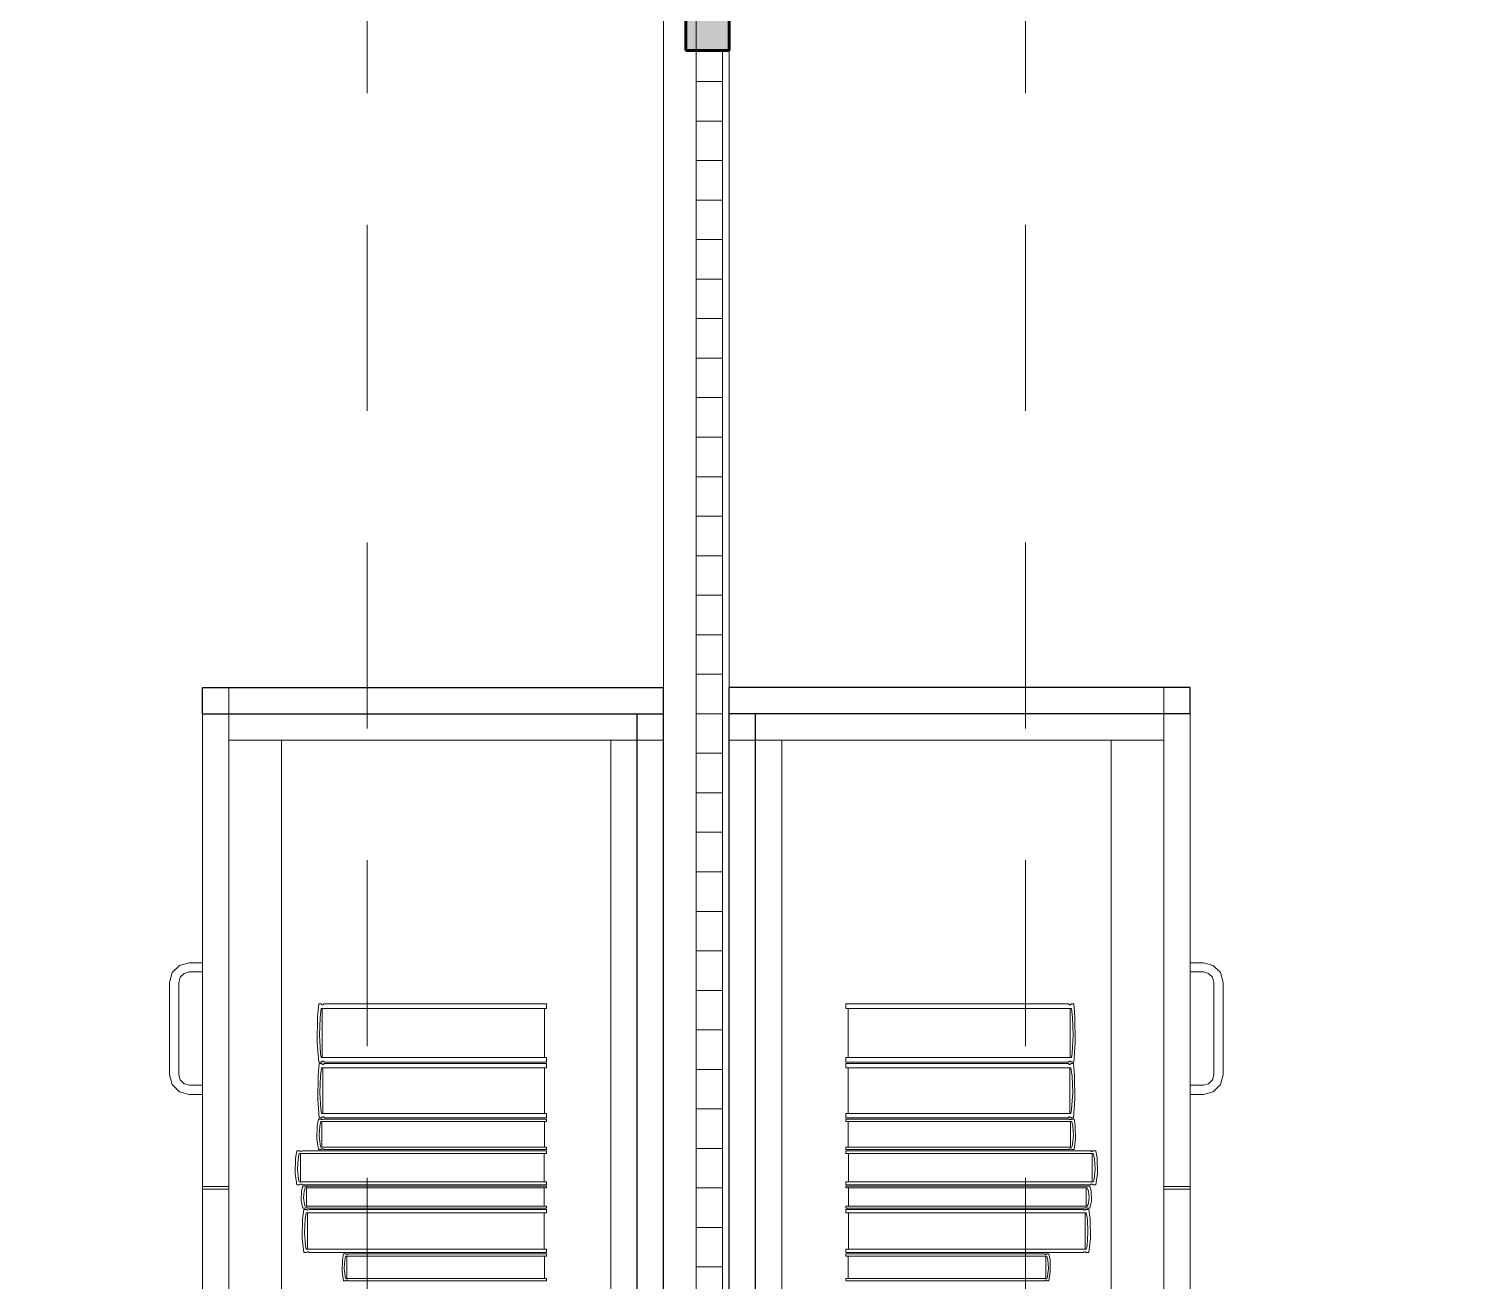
# Model space of a CAD drawing. Header units: inches. Extents: x -38 to 5698, y -33 to 92.
# Drawn here: x 122.313 to 123.408, y 36.049 to 37 of the extents above; entities that cross this region are included whole.
import ezdxf

# ---------------------------------------------------------------- set-up
doc = ezdxf.new("R2010")
doc.units = ezdxf.units.IN
doc.header["$MEASUREMENT"] = 0
doc.set_wipeout_variables(frame=1)
for name, pattern in [('Hidden Line', [0.195611, 0.141111, -0.0545]), ('Punto & Raya', [0.65, 0.5, -0.075, 0, -0.075]), ('Wipeout_Contour', [1, 0, -1])]:
    doc.linetypes.add(name, pattern=pattern)
for name, color, linetype in [('02 _ ARQ _ ALB _ Ejes Generales', 7, 'Continuous'), ('02 _ ARQ _ ZON _ Espacio.3D', 7, 'Continuous'), ('08 _ STR _ EXT _ 09 Vigas', 7, 'Continuous'), ('Acabado - Muros', 7, 'Continuous'), ('Interior - Mobiliario', 7, 'Continuous')]:
    doc.layers.add(name, color=color, linetype=linetype)

msp = doc.modelspace()

# ---------------------------------------------------------------- linework, layer by layer
at = {"layer": '02 _ ARQ _ ZON _ Espacio.3D', "color": 254, "linetype": 'Continuous', "lineweight": 0, "flags": 128}
for points in [[(115.57, 30.8002), (116.07, 30.8001), (116.07, 30.2), (116.67, 30.1999), (116.67, 29.7), (122.57, 29.7), (122.57, 30.2), (122.57, 30.6), (122.812, 30.6), (122.812, 39), (122.57, 39), (122.57, 39.75), (116.07, 39.75), (116.07, 39.65), (116.07, 39), (115.57, 39)], [(136.57, 39.4), (130.07, 39.4), (130.07, 39), (129.57, 39), (129.57, 39.4), (129.37, 39.4), (129.37, 39.65), (126.5479, 39.65), (126.5479, 39.4), (123.07, 39.4), (123.07, 39), (122.845, 39), (122.845, 30.6), (123.07, 30.6), (123.07, 30.1999), (123.07, 29.75), (129.57, 29.75), (129.57, 30.6), (130.07, 30.6), (130.07, 29.75), (135.97, 29.75)]]:
    msp.add_lwpolyline(points, dxfattribs=at)
at = {"layer": 'Interior - Mobiliario', "color": 175, "linetype": 'Continuous', "lineweight": 13}
for p, q in [((122.775, 36.48), (122.465, 36.48)), ((122.465, 36.48), (122.465, 35.02)), ((122.775, 35.02), (122.775, 36.48)), ((122.865, 36.48), (123.175, 36.48)), ((122.865, 35.02), (122.865, 36.48)), ((123.175, 36.48), (123.175, 35.02)), ((122.505, 36.46), (122.465, 36.46)), ((122.465, 36.46), (122.465, 35.04)), ((122.755, 36.46), (122.505, 36.46)), ((122.505, 35.04), (122.505, 36.46)), ((122.755, 36.46), (122.755, 35.04)), ((122.885, 36.46), (123.135, 36.46)), ((122.885, 36.46), (122.885, 35.04)), ((123.135, 36.46), (123.175, 36.46)), ((123.135, 35.04), (123.135, 36.46)), ((123.175, 36.46), (123.175, 35.04)), ((122.422, 36.2835), (122.4275, 36.289)), ((122.4275, 36.289), (122.435, 36.291)), ((122.435, 36.284), (122.431, 36.2829)), ((122.435, 36.291), (122.445, 36.291)), ((122.445, 36.284), (122.435, 36.284)), ((122.445, 36.291), (122.445, 36.284)), ((123.205, 36.291), (123.195, 36.291)), ((123.195, 36.291), (123.195, 36.284)), ((123.195, 36.284), (123.205, 36.284)), ((123.2125, 36.289), (123.205, 36.291)), ((123.205, 36.284), (123.209, 36.2829)), ((123.218, 36.2835), (123.2125, 36.289)), ((122.42, 36.276), (122.422, 36.2835)), ((122.42, 36.206), (122.42, 36.276)), ((122.428, 36.28), (122.427, 36.276)), ((122.427, 36.276), (122.427, 36.206)), ((122.431, 36.2829), (122.428, 36.28)), ((123.209, 36.2829), (123.2119, 36.28)), ((123.2119, 36.28), (123.213, 36.276)), ((123.213, 36.276), (123.213, 36.206)), ((123.22, 36.276), (123.218, 36.2835)), ((123.22, 36.206), (123.22, 36.276)), ((122.5334, 36.2597), (122.5324, 36.25)), ((122.5352, 36.2597), (122.5334, 36.2597)), ((122.5343, 36.2495), (122.5351, 36.2562)), ((122.5351, 36.2562), (122.7063, 36.2562)), ((122.5353, 36.2595), (122.5352, 36.2597)), ((122.5355, 36.2592), (122.5353, 36.2595)), ((122.5358, 36.2591), (122.5355, 36.2592)), ((122.536, 36.259), (122.5358, 36.2591)), ((122.5359, 36.2562), (122.5359, 36.219)), ((122.5363, 36.2589), (122.536, 36.259)), ((122.5365, 36.259), (122.5363, 36.2589)), ((122.5368, 36.2592), (122.5365, 36.259)), ((122.537, 36.2595), (122.5368, 36.2592)), ((122.5371, 36.2597), (122.537, 36.2595)), ((122.7063, 36.2597), (122.5371, 36.2597)), ((122.7046, 36.219), (122.7046, 36.2562)), ((122.7063, 36.2562), (122.7063, 36.2597)), ((122.9336, 36.2562), (122.9336, 36.2597)), ((122.9336, 36.2597), (123.1028, 36.2597)), ((123.1049, 36.2562), (122.9336, 36.2562)), ((122.9354, 36.219), (122.9354, 36.2562)), ((123.1028, 36.2597), (123.1029, 36.2595)), ((123.1029, 36.2595), (123.1032, 36.2592)), ((123.1032, 36.2592), (123.1034, 36.259)), ((123.1034, 36.259), (123.1037, 36.2589)), ((123.1037, 36.2589), (123.1039, 36.259)), ((123.1039, 36.259), (123.1042, 36.2591)), ((123.104, 36.2562), (123.104, 36.219)), ((123.1042, 36.2591), (123.1044, 36.2592)), ((123.1044, 36.2592), (123.1046, 36.2595)), ((123.1046, 36.2595), (123.1047, 36.2597)), ((123.1047, 36.2597), (123.1066, 36.2597)), ((123.1057, 36.2495), (123.1049, 36.2562)), ((123.1066, 36.2597), (123.1075, 36.25)), ((122.5324, 36.25), (122.5322, 36.2302)), ((122.5338, 36.2359), (122.5343, 36.2495)), ((123.1061, 36.2359), (123.1057, 36.2495)), ((123.1075, 36.25), (123.1078, 36.2302)), ((122.5322, 36.2302), (122.5334, 36.2155)), ((122.5346, 36.2224), (122.5338, 36.2359)), ((123.1054, 36.2224), (123.1061, 36.2359)), ((123.1078, 36.2302), (123.1066, 36.2155)), ((122.5351, 36.219), (122.5346, 36.2224)), ((122.7063, 36.219), (122.5351, 36.219)), ((122.7063, 36.2155), (122.7063, 36.219)), ((122.9336, 36.2155), (122.9336, 36.219)), ((122.9336, 36.219), (123.1049, 36.219)), ((123.1049, 36.219), (123.1054, 36.2224)), ((122.5337, 36.2145), (122.5328, 36.2055)), ((122.5334, 36.2155), (122.5352, 36.2155)), ((122.5356, 36.2145), (122.5337, 36.2145)), ((122.5346, 36.205), (122.5354, 36.2112)), ((122.5352, 36.2155), (122.5354, 36.2157)), ((122.5354, 36.2157), (122.5356, 36.216)), ((122.5354, 36.2112), (122.7063, 36.2112)), ((122.5356, 36.216), (122.5358, 36.2162)), ((122.5357, 36.2143), (122.5356, 36.2145)), ((122.5359, 36.2141), (122.5357, 36.2143)), ((122.5358, 36.2162), (122.5361, 36.2162)), ((122.5361, 36.2139), (122.5359, 36.2141)), ((122.5361, 36.2162), (122.5363, 36.2162)), ((122.5364, 36.2138), (122.5361, 36.2139)), ((122.5363, 36.2162), (122.5366, 36.2161)), ((122.5363, 36.2112), (122.5363, 36.1766)), ((122.5366, 36.2138), (122.5364, 36.2138)), ((122.5366, 36.2161), (122.5368, 36.2159)), ((122.5369, 36.2139), (122.5366, 36.2138)), ((122.5368, 36.2159), (122.5371, 36.2157)), ((122.5371, 36.214), (122.5369, 36.2139)), ((122.5371, 36.2157), (122.5371, 36.2155)), ((122.5371, 36.2155), (122.7063, 36.2155)), ((122.5373, 36.2143), (122.5371, 36.214)), ((122.5375, 36.2145), (122.5373, 36.2143)), ((122.7063, 36.2145), (122.5375, 36.2145)), ((122.7046, 36.1766), (122.7046, 36.2112)), ((122.7063, 36.2112), (122.7063, 36.2145)), ((123.1028, 36.2155), (122.9336, 36.2155)), ((122.9336, 36.2112), (122.9336, 36.2145)), ((122.9336, 36.2145), (123.1025, 36.2145)), ((123.1045, 36.2112), (122.9336, 36.2112)), ((122.9354, 36.1766), (122.9354, 36.2112)), ((123.1025, 36.2145), (123.1026, 36.2143)), ((123.1026, 36.2143), (123.1028, 36.214)), ((123.1029, 36.2157), (123.1028, 36.2155)), ((123.1028, 36.214), (123.1031, 36.2139)), ((123.1031, 36.2159), (123.1029, 36.2157)), ((123.1034, 36.2161), (123.1031, 36.2159)), ((123.1031, 36.2139), (123.1033, 36.2138)), ((123.1033, 36.2138), (123.1036, 36.2138)), ((123.1036, 36.2162), (123.1034, 36.2161)), ((123.1039, 36.2162), (123.1036, 36.2162)), ((123.1036, 36.2138), (123.1038, 36.2139)), ((123.1037, 36.2112), (123.1037, 36.1766)), ((123.1038, 36.2139), (123.1041, 36.2141)), ((123.1041, 36.2162), (123.1039, 36.2162)), ((123.1044, 36.216), (123.1041, 36.2162)), ((123.1041, 36.2141), (123.1043, 36.2143)), ((123.1043, 36.2143), (123.1044, 36.2145)), ((123.1046, 36.2157), (123.1044, 36.216)), ((123.1044, 36.2145), (123.1063, 36.2145)), ((123.1053, 36.205), (123.1045, 36.2112)), ((123.1047, 36.2155), (123.1046, 36.2157)), ((123.1066, 36.2155), (123.1047, 36.2155)), ((123.1063, 36.2145), (123.1072, 36.2055)), ((122.422, 36.1985), (122.42, 36.206)), ((122.4275, 36.193), (122.422, 36.1985)), ((122.427, 36.206), (122.428, 36.202)), ((122.428, 36.202), (122.431, 36.199)), ((122.431, 36.199), (122.435, 36.198)), ((122.435, 36.198), (122.445, 36.198)), ((122.445, 36.198), (122.445, 36.191)), ((122.5328, 36.2055), (122.5325, 36.1871)), ((122.5342, 36.1924), (122.5346, 36.205)), ((123.1058, 36.1924), (123.1053, 36.205)), ((123.1072, 36.2055), (123.1074, 36.1871)), ((123.205, 36.198), (123.195, 36.198)), ((123.195, 36.198), (123.195, 36.191)), ((123.209, 36.199), (123.205, 36.198)), ((123.2119, 36.202), (123.209, 36.199)), ((123.213, 36.206), (123.2119, 36.202)), ((123.2125, 36.193), (123.218, 36.1985)), ((123.218, 36.1985), (123.22, 36.206)), ((122.435, 36.191), (122.4275, 36.193)), ((122.445, 36.191), (122.435, 36.191)), ((122.5325, 36.1871), (122.5337, 36.1733)), ((122.5349, 36.1798), (122.5342, 36.1924)), ((123.105, 36.1798), (123.1058, 36.1924)), ((123.1074, 36.1871), (123.1063, 36.1733)), ((123.195, 36.191), (123.205, 36.191)), ((123.205, 36.191), (123.2125, 36.193)), ((122.5354, 36.1766), (122.5349, 36.1798)), ((122.7063, 36.1766), (122.5354, 36.1766)), ((122.7063, 36.1733), (122.7063, 36.1766)), ((122.9336, 36.1733), (122.9336, 36.1766)), ((122.9336, 36.1766), (123.1045, 36.1766)), ((123.1045, 36.1766), (123.105, 36.1798)), ((122.5322, 36.1673), (122.5319, 36.157)), ((122.5331, 36.1723), (122.5322, 36.1673)), ((122.535, 36.1723), (122.5331, 36.1723)), ((122.5336, 36.1599), (122.534, 36.167)), ((122.5337, 36.1733), (122.5356, 36.1733)), ((122.534, 36.167), (122.5348, 36.1705)), ((122.5348, 36.1705), (122.7063, 36.1705)), ((122.5351, 36.1723), (122.535, 36.1723)), ((122.5353, 36.1721), (122.5351, 36.1723)), ((122.5355, 36.172), (122.5353, 36.1721)), ((122.5358, 36.172), (122.5355, 36.172)), ((122.5356, 36.1733), (122.5357, 36.1736)), ((122.5357, 36.1736), (122.5359, 36.1738)), ((122.5357, 36.1705), (122.5357, 36.1511)), ((122.5361, 36.172), (122.5358, 36.172)), ((122.5359, 36.1738), (122.5362, 36.174)), ((122.5363, 36.172), (122.5361, 36.172)), ((122.5362, 36.174), (122.5364, 36.174)), ((122.5365, 36.1721), (122.5363, 36.172)), ((122.5364, 36.174), (122.5367, 36.174)), ((122.5368, 36.1722), (122.5365, 36.1721)), ((122.5367, 36.174), (122.5369, 36.1739)), ((122.5369, 36.1723), (122.5368, 36.1722)), ((122.5369, 36.1739), (122.5372, 36.1738)), ((122.7063, 36.1723), (122.5369, 36.1723)), ((122.5372, 36.1738), (122.5374, 36.1735)), ((122.5374, 36.1735), (122.5375, 36.1733)), ((122.5375, 36.1733), (122.7063, 36.1733)), ((122.7046, 36.1511), (122.7046, 36.1705)), ((122.7063, 36.1705), (122.7063, 36.1723)), ((123.1025, 36.1733), (122.9336, 36.1733)), ((122.9336, 36.1705), (122.9336, 36.1723)), ((122.9336, 36.1723), (123.103, 36.1723)), ((123.1051, 36.1705), (122.9336, 36.1705)), ((122.9354, 36.1511), (122.9354, 36.1705)), ((123.1026, 36.1735), (123.1025, 36.1733)), ((123.1028, 36.1738), (123.1026, 36.1735)), ((123.103, 36.1739), (123.1028, 36.1738)), ((123.1033, 36.174), (123.103, 36.1739)), ((123.103, 36.1723), (123.1032, 36.1722)), ((123.1032, 36.1722), (123.1034, 36.1721)), ((123.1035, 36.174), (123.1033, 36.174)), ((123.1034, 36.1721), (123.1036, 36.172)), ((123.1038, 36.174), (123.1035, 36.174)), ((123.1036, 36.172), (123.1039, 36.172)), ((123.104, 36.1738), (123.1038, 36.174)), ((123.1039, 36.172), (123.1042, 36.172)), ((123.1042, 36.1736), (123.104, 36.1738)), ((123.1044, 36.1733), (123.1042, 36.1736)), ((123.1042, 36.172), (123.1044, 36.172)), ((123.1042, 36.1705), (123.1042, 36.1511)), ((123.1063, 36.1733), (123.1044, 36.1733)), ((123.1044, 36.172), (123.1046, 36.1721)), ((123.1046, 36.1721), (123.1049, 36.1723)), ((123.1049, 36.1723), (123.105, 36.1723)), ((123.105, 36.1723), (123.1068, 36.1723)), ((123.1059, 36.167), (123.1051, 36.1705)), ((123.1063, 36.1599), (123.1059, 36.167)), ((123.1068, 36.1723), (123.1078, 36.1673)), ((123.1078, 36.1673), (123.108, 36.157)), ((122.5319, 36.157), (122.5331, 36.1493)), ((122.5343, 36.1529), (122.5336, 36.1599)), ((122.5348, 36.1511), (122.5343, 36.1529)), ((123.1051, 36.1511), (123.1056, 36.1529)), ((123.1056, 36.1529), (123.1063, 36.1599)), ((123.108, 36.157), (123.1068, 36.1493)), ((122.5156, 36.1426), (122.5153, 36.1311)), ((122.5166, 36.1483), (122.5156, 36.1426)), ((122.5187, 36.1483), (122.5166, 36.1483)), ((122.5172, 36.1344), (122.5176, 36.1423)), ((122.5176, 36.1423), (122.5185, 36.1462)), ((122.5185, 36.1462), (122.7063, 36.1462)), ((122.5188, 36.1482), (122.5187, 36.1483)), ((122.519, 36.148), (122.5188, 36.1482)), ((122.5193, 36.1479), (122.519, 36.148)), ((122.5196, 36.1478), (122.5193, 36.1479)), ((122.5195, 36.1462), (122.5195, 36.1246)), ((122.5198, 36.1478), (122.5196, 36.1478)), ((122.5201, 36.1479), (122.5198, 36.1478)), ((122.5204, 36.148), (122.5201, 36.1479)), ((122.5206, 36.1481), (122.5204, 36.148)), ((122.5208, 36.1483), (122.5206, 36.1481)), ((122.7063, 36.1483), (122.5208, 36.1483)), ((122.5331, 36.1493), (122.535, 36.1493)), ((122.7063, 36.1511), (122.5348, 36.1511)), ((122.535, 36.1493), (122.5351, 36.1494)), ((122.5351, 36.1494), (122.5354, 36.1495)), ((122.5354, 36.1495), (122.5356, 36.1496)), ((122.5356, 36.1496), (122.5359, 36.1496)), ((122.5359, 36.1496), (122.5361, 36.1496)), ((122.5361, 36.1496), (122.5364, 36.1496)), ((122.5364, 36.1496), (122.5366, 36.1495)), ((122.5366, 36.1495), (122.5368, 36.1493)), ((122.5368, 36.1493), (122.5369, 36.1493)), ((122.5369, 36.1493), (122.7063, 36.1493)), ((122.7044, 36.1246), (122.7044, 36.1462)), ((122.7063, 36.1493), (122.7063, 36.1511)), ((122.7063, 36.1462), (122.7063, 36.1483)), ((122.9336, 36.1493), (122.9336, 36.1511)), ((122.9336, 36.1511), (123.1051, 36.1511)), ((123.103, 36.1493), (122.9336, 36.1493)), ((122.9336, 36.1462), (122.9336, 36.1483)), ((122.9336, 36.1483), (123.1192, 36.1483)), ((123.1214, 36.1462), (122.9336, 36.1462)), ((122.9355, 36.1246), (122.9355, 36.1462)), ((123.1031, 36.1493), (123.103, 36.1493)), ((123.1034, 36.1495), (123.1031, 36.1493)), ((123.1036, 36.1496), (123.1034, 36.1495)), ((123.1038, 36.1496), (123.1036, 36.1496)), ((123.1041, 36.1496), (123.1038, 36.1496)), ((123.1043, 36.1496), (123.1041, 36.1496)), ((123.1046, 36.1495), (123.1043, 36.1496)), ((123.1048, 36.1494), (123.1046, 36.1495)), ((123.105, 36.1493), (123.1048, 36.1494)), ((123.1068, 36.1493), (123.105, 36.1493)), ((123.1192, 36.1483), (123.1193, 36.1481)), ((123.1193, 36.1481), (123.1196, 36.148)), ((123.1196, 36.148), (123.1198, 36.1479)), ((123.1198, 36.1479), (123.1201, 36.1478)), ((123.1201, 36.1478), (123.1204, 36.1478)), ((123.1204, 36.1478), (123.1207, 36.1479)), ((123.1205, 36.1462), (123.1205, 36.1246)), ((123.1207, 36.1479), (123.1209, 36.148)), ((123.1209, 36.148), (123.1212, 36.1482)), ((123.1212, 36.1482), (123.1213, 36.1483)), ((123.1213, 36.1483), (123.1233, 36.1483)), ((123.1223, 36.1423), (123.1214, 36.1462)), ((123.1228, 36.1344), (123.1223, 36.1423)), ((123.1233, 36.1483), (123.1244, 36.1426)), ((123.1244, 36.1426), (123.1246, 36.1311)), ((122.5153, 36.1311), (122.5166, 36.1225)), ((122.518, 36.1265), (122.5172, 36.1344)), ((123.122, 36.1265), (123.1228, 36.1344)), ((123.1246, 36.1311), (123.1233, 36.1225)), ((122.445, 36.121), (122.465, 36.121)), ((122.5166, 36.1225), (122.5187, 36.1225)), ((122.5185, 36.1246), (122.518, 36.1265)), ((122.7063, 36.1246), (122.5185, 36.1246)), ((122.5187, 36.1225), (122.5188, 36.1226)), ((122.5188, 36.1226), (122.5191, 36.1228)), ((122.5191, 36.1228), (122.5193, 36.1229)), ((122.5193, 36.1229), (122.5196, 36.1229)), ((122.5196, 36.1229), (122.5199, 36.1229)), ((122.5199, 36.1229), (122.5202, 36.1229)), ((122.5212, 36.1215), (122.5201, 36.1178)), ((122.5202, 36.1229), (122.5204, 36.1228)), ((122.5204, 36.1228), (122.5207, 36.1226)), ((122.5207, 36.1226), (122.5208, 36.1225)), ((122.5208, 36.1225), (122.7063, 36.1225)), ((122.5232, 36.1215), (122.5212, 36.1215)), ((122.5222, 36.1177), (122.523, 36.1202)), ((122.523, 36.1202), (122.7063, 36.1202)), ((122.5233, 36.1214), (122.5232, 36.1215)), ((122.5235, 36.1213), (122.5233, 36.1214)), ((122.5238, 36.1213), (122.5235, 36.1213)), ((122.524, 36.1212), (122.5238, 36.1213)), ((122.5239, 36.1202), (122.5239, 36.1061)), ((122.5243, 36.1212), (122.524, 36.1212)), ((122.5246, 36.1213), (122.5243, 36.1212)), ((122.5248, 36.1213), (122.5246, 36.1213)), ((122.5251, 36.1214), (122.5248, 36.1213)), ((122.5252, 36.1215), (122.5251, 36.1214)), ((122.7063, 36.1215), (122.5252, 36.1215)), ((122.7045, 36.1061), (122.7045, 36.1202)), ((122.7063, 36.1225), (122.7063, 36.1246)), ((122.7063, 36.1202), (122.7063, 36.1215)), ((122.9336, 36.1225), (122.9336, 36.1246)), ((122.9336, 36.1246), (123.1214, 36.1246)), ((123.1192, 36.1225), (122.9336, 36.1225)), ((122.9336, 36.1202), (122.9336, 36.1215)), ((122.9336, 36.1215), (123.1147, 36.1215)), ((123.1169, 36.1202), (122.9336, 36.1202)), ((122.9355, 36.1061), (122.9355, 36.1202)), ((123.1147, 36.1215), (123.1149, 36.1214)), ((123.1149, 36.1214), (123.1151, 36.1213)), ((123.1151, 36.1213), (123.1154, 36.1213)), ((123.1154, 36.1213), (123.1156, 36.1212)), ((123.1156, 36.1212), (123.1159, 36.1212)), ((123.1159, 36.1212), (123.1162, 36.1213)), ((123.116, 36.1202), (123.116, 36.1061)), ((123.1162, 36.1213), (123.1164, 36.1213)), ((123.1164, 36.1213), (123.1167, 36.1214)), ((123.1167, 36.1214), (123.1168, 36.1215)), ((123.1168, 36.1215), (123.1188, 36.1215)), ((123.1178, 36.1177), (123.1169, 36.1202)), ((123.1188, 36.1215), (123.1198, 36.1178)), ((123.1193, 36.1226), (123.1192, 36.1225)), ((123.1195, 36.1228), (123.1193, 36.1226)), ((123.1198, 36.1229), (123.1195, 36.1228)), ((123.12, 36.1229), (123.1198, 36.1229)), ((123.1203, 36.1229), (123.12, 36.1229)), ((123.1206, 36.1229), (123.1203, 36.1229)), ((123.1209, 36.1228), (123.1206, 36.1229)), ((123.1211, 36.1226), (123.1209, 36.1228)), ((123.1213, 36.1225), (123.1211, 36.1226)), ((123.1233, 36.1225), (123.1213, 36.1225)), ((123.1214, 36.1246), (123.122, 36.1265)), ((123.195, 36.121), (123.175, 36.121)), ((122.445, 35.76), (122.445, 36.119)), ((122.445, 36.119), (122.465, 36.119)), ((122.465, 35.76), (122.465, 36.119)), ((122.5201, 36.1178), (122.5199, 36.1103)), ((122.5199, 36.1103), (122.5212, 36.1047)), ((122.5217, 36.1125), (122.5222, 36.1177)), ((122.5225, 36.1074), (122.5217, 36.1125)), ((123.1175, 36.1074), (123.1183, 36.1125)), ((123.1183, 36.1125), (123.1178, 36.1177)), ((123.12, 36.1103), (123.1188, 36.1047)), ((123.1198, 36.1178), (123.12, 36.1103)), ((123.175, 35.76), (123.175, 36.119)), ((123.195, 36.119), (123.175, 36.119)), ((123.195, 35.76), (123.195, 36.119)), ((122.522, 36.1037), (122.521, 36.0966)), ((122.5212, 36.1047), (122.5232, 36.1047)), ((122.524, 36.1037), (122.522, 36.1037)), ((122.523, 36.1061), (122.5225, 36.1074)), ((122.7063, 36.1061), (122.523, 36.1061)), ((122.523, 36.0962), (122.5238, 36.1011)), ((122.5232, 36.1047), (122.5233, 36.1048)), ((122.5233, 36.1048), (122.5236, 36.1049)), ((122.5236, 36.1049), (122.5238, 36.105)), ((122.5238, 36.105), (122.5241, 36.105)), ((122.5238, 36.1011), (122.7063, 36.1011)), ((122.5241, 36.1036), (122.524, 36.1037)), ((122.5241, 36.105), (122.5244, 36.105)), ((122.5243, 36.1034), (122.5241, 36.1036)), ((122.5246, 36.1033), (122.5243, 36.1034)), ((122.5244, 36.105), (122.5246, 36.105)), ((122.5246, 36.105), (122.5249, 36.1049)), ((122.5248, 36.1032), (122.5246, 36.1033)), ((122.5247, 36.1011), (122.5247, 36.0736)), ((122.5251, 36.1032), (122.5248, 36.1032)), ((122.5249, 36.1049), (122.5251, 36.1048)), ((122.5251, 36.1048), (122.5252, 36.1047)), ((122.5254, 36.1033), (122.5251, 36.1032)), ((122.5252, 36.1047), (122.7063, 36.1047)), ((122.5256, 36.1034), (122.5254, 36.1033)), ((122.5259, 36.1036), (122.5256, 36.1034)), ((122.526, 36.1037), (122.5259, 36.1036)), ((122.7063, 36.1037), (122.526, 36.1037)), ((122.7045, 36.0736), (122.7045, 36.1011)), ((122.7063, 36.1047), (122.7063, 36.1061)), ((122.7063, 36.1011), (122.7063, 36.1037)), ((122.9336, 36.1047), (122.9336, 36.1061)), ((122.9336, 36.1061), (123.1169, 36.1061)), ((123.1147, 36.1047), (122.9336, 36.1047)), ((122.9336, 36.1011), (122.9336, 36.1037)), ((122.9336, 36.1037), (123.1139, 36.1037)), ((123.1161, 36.1011), (122.9336, 36.1011)), ((122.9355, 36.0736), (122.9355, 36.1011)), ((123.1139, 36.1037), (123.1141, 36.1036)), ((123.1141, 36.1036), (123.1143, 36.1034)), ((123.1143, 36.1034), (123.1146, 36.1033)), ((123.1146, 36.1033), (123.1148, 36.1032)), ((123.1148, 36.1048), (123.1147, 36.1047)), ((123.1151, 36.1049), (123.1148, 36.1048)), ((123.1148, 36.1032), (123.1151, 36.1032)), ((123.1153, 36.105), (123.1151, 36.1049)), ((123.1151, 36.1032), (123.1154, 36.1033)), ((123.1152, 36.1011), (123.1152, 36.0736)), ((123.1156, 36.105), (123.1153, 36.105)), ((123.1154, 36.1033), (123.1156, 36.1034)), ((123.1159, 36.105), (123.1156, 36.105)), ((123.1156, 36.1034), (123.1159, 36.1036)), ((123.1161, 36.105), (123.1159, 36.105)), ((123.1159, 36.1036), (123.116, 36.1037)), ((123.116, 36.1037), (123.118, 36.1037)), ((123.1164, 36.1049), (123.1161, 36.105)), ((123.117, 36.0962), (123.1161, 36.1011)), ((123.1166, 36.1048), (123.1164, 36.1049)), ((123.1168, 36.1047), (123.1166, 36.1048)), ((123.1188, 36.1047), (123.1168, 36.1047)), ((123.1169, 36.1061), (123.1175, 36.1074)), ((123.118, 36.1037), (123.119, 36.0966)), ((122.521, 36.0966), (122.5207, 36.0819)), ((122.5225, 36.0861), (122.523, 36.0962)), ((123.1174, 36.0861), (123.117, 36.0962)), ((123.119, 36.0966), (123.1192, 36.0819)), ((122.5207, 36.0819), (122.522, 36.0709)), ((122.5233, 36.0761), (122.5225, 36.0861)), ((122.5238, 36.0736), (122.5233, 36.0761)), ((123.1161, 36.0736), (123.1167, 36.0761)), ((123.1167, 36.0761), (123.1174, 36.0861)), ((123.1192, 36.0819), (123.118, 36.0709)), ((122.522, 36.0709), (122.524, 36.0709)), ((122.7063, 36.0736), (122.5238, 36.0736)), ((122.524, 36.0709), (122.5241, 36.0711)), ((122.5241, 36.0711), (122.5244, 36.0713)), ((122.5244, 36.0713), (122.5246, 36.0714)), ((122.5246, 36.0714), (122.5249, 36.0715)), ((122.5249, 36.0715), (122.5252, 36.0715)), ((122.5252, 36.0715), (122.5254, 36.0714)), ((122.5254, 36.0714), (122.5257, 36.0713)), ((122.5257, 36.0713), (122.5259, 36.0711)), ((122.5259, 36.0711), (122.526, 36.0709)), ((122.526, 36.0709), (122.7063, 36.0709)), ((122.5514, 36.0655), (122.5512, 36.0564)), ((122.5522, 36.0699), (122.5514, 36.0655)), ((122.5539, 36.0699), (122.5522, 36.0699)), ((122.5526, 36.059), (122.553, 36.0653)), ((122.553, 36.0653), (122.5537, 36.0683)), ((122.5537, 36.0683), (122.7063, 36.0683)), ((122.554, 36.0699), (122.5539, 36.0699)), ((122.5542, 36.0697), (122.554, 36.0699)), ((122.5544, 36.0697), (122.5542, 36.0697)), ((122.5546, 36.0696), (122.5544, 36.0697)), ((122.5545, 36.0683), (122.5545, 36.0512)), ((122.5548, 36.0696), (122.5546, 36.0696)), ((122.555, 36.0696), (122.5548, 36.0696)), ((122.5553, 36.0697), (122.555, 36.0696)), ((122.5555, 36.0698), (122.5553, 36.0697)), ((122.5556, 36.0699), (122.5555, 36.0698)), ((122.7063, 36.0699), (122.5556, 36.0699)), ((122.7048, 36.0512), (122.7048, 36.0683)), ((122.7063, 36.0709), (122.7063, 36.0736)), ((122.7063, 36.0683), (122.7063, 36.0699)), ((122.9336, 36.0709), (122.9336, 36.0736)), ((122.9336, 36.0736), (123.1161, 36.0736)), ((123.1139, 36.0709), (122.9336, 36.0709)), ((122.9336, 36.0683), (122.9336, 36.0699)), ((122.9336, 36.0699), (123.0844, 36.0699)), ((123.0862, 36.0683), (122.9336, 36.0683)), ((122.9352, 36.0512), (122.9352, 36.0683)), ((123.0844, 36.0699), (123.0845, 36.0698)), ((123.0845, 36.0698), (123.0847, 36.0697)), ((123.0847, 36.0697), (123.0849, 36.0696)), ((123.0849, 36.0696), (123.0851, 36.0696)), ((123.0851, 36.0696), (123.0854, 36.0696)), ((123.0854, 36.0696), (123.0856, 36.0697)), ((123.0854, 36.0683), (123.0854, 36.0512)), ((123.0856, 36.0697), (123.0858, 36.0697)), ((123.0858, 36.0697), (123.086, 36.0699)), ((123.086, 36.0699), (123.0861, 36.0699)), ((123.0861, 36.0699), (123.0877, 36.0699)), ((123.0869, 36.0653), (123.0862, 36.0683)), ((123.0873, 36.059), (123.0869, 36.0653)), ((123.0877, 36.0699), (123.0886, 36.0655)), ((123.0886, 36.0655), (123.0888, 36.0564)), ((123.114, 36.0711), (123.1139, 36.0709)), ((123.1143, 36.0713), (123.114, 36.0711)), ((123.1145, 36.0714), (123.1143, 36.0713)), ((123.1148, 36.0715), (123.1145, 36.0714)), ((123.1151, 36.0715), (123.1148, 36.0715)), ((123.1153, 36.0714), (123.1151, 36.0715)), ((123.1156, 36.0713), (123.1153, 36.0714)), ((123.1158, 36.0711), (123.1156, 36.0713)), ((123.116, 36.0709), (123.1158, 36.0711)), ((123.118, 36.0709), (123.116, 36.0709)), ((122.5512, 36.0564), (122.5522, 36.0496)), ((122.5533, 36.0527), (122.5526, 36.059)), ((123.0867, 36.0527), (123.0873, 36.059)), ((123.0888, 36.0564), (123.0877, 36.0496)), ((122.5522, 36.0496), (122.5539, 36.0496)), ((122.5537, 36.0512), (122.5533, 36.0527)), ((122.7063, 36.0512), (122.5537, 36.0512)), ((122.5539, 36.0496), (122.554, 36.0497)), ((122.554, 36.0497), (122.5542, 36.0498)), ((122.5542, 36.0498), (122.5544, 36.0499)), ((122.5544, 36.0499), (122.5546, 36.0499)), ((122.5546, 36.0499), (122.5549, 36.0499)), ((122.5549, 36.0499), (122.5551, 36.0499)), ((122.5551, 36.0499), (122.5553, 36.0498)), ((122.5553, 36.0498), (122.5555, 36.0496)), ((122.5555, 36.0496), (122.5556, 36.0496)), ((122.5556, 36.0496), (122.7063, 36.0496)), ((122.7063, 36.0496), (122.7063, 36.0512)), ((122.9336, 36.0496), (122.9336, 36.0512)), ((122.9336, 36.0512), (123.0862, 36.0512)), ((123.0844, 36.0496), (122.9336, 36.0496)), ((123.0845, 36.0496), (123.0844, 36.0496)), ((123.0846, 36.0498), (123.0845, 36.0496)), ((123.0849, 36.0499), (123.0846, 36.0498)), ((123.0851, 36.0499), (123.0849, 36.0499)), ((123.0853, 36.0499), (123.0851, 36.0499)), ((123.0855, 36.0499), (123.0853, 36.0499)), ((123.0857, 36.0498), (123.0855, 36.0499)), ((123.0859, 36.0497), (123.0857, 36.0498)), ((123.0861, 36.0496), (123.0859, 36.0497)), ((123.0877, 36.0496), (123.0861, 36.0496)), ((123.0862, 36.0512), (123.0867, 36.0527))]:
    msp.add_line(p, q, dxfattribs=at)

# ---------------------------------------------------------------- next in the draw order: wipeouts: each hides what was drawn before it
at = {"color": 254, "linetype": 'Wipeout_Contour', "lineweight": 0, "ltscale": 5011.355356}
msp.add_wipeout([(122.795, 37), (122.795, 34.85), (122.845, 34.85), (122.845, 36.9835), (122.812, 36.9835), (122.812, 37)], dxfattribs=at).dxf.layer = 'Acabado - Muros'

# ---------------------------------------------------------------- next in the draw order: linework, layer by layer
at = {"layer": 'Acabado - Muros', "color": 7, "linetype": 'Continuous', "lineweight": 60}
msp.add_line((122.812, 37.0165), (122.812, 36.9835), dxfattribs=at)
at = {"layer": 'Acabado - Muros', "color": 251, "linetype": 'Continuous', "lineweight": 13, "flags": 128}
for points in [[(122.795, 34.85), (122.795, 37), (122.795, 38.9)], [(122.845, 34.85), (122.845, 36.9835)]]:
    msp.add_lwpolyline(points, dxfattribs=at)

# ---------------------------------------------------------------- next in the draw order: wipeouts: each hides what was drawn before it
at = {"color": 254, "linetype": 'Wipeout_Contour', "lineweight": 0, "ltscale": 3340.649818}
msp.add_wipeout([(122.84, 36.9835), (122.82, 36.9835), (122.82, 34.85), (122.84, 34.85)], dxfattribs=at).dxf.layer = 'Acabado - Muros'
at = {"color": 254, "linetype": 'Wipeout_Contour', "lineweight": 0, "ltscale": 3340.439953}
msp.add_wipeout([(122.775, 36.48), (122.775, 35.02), (122.795, 35.02), (122.795, 36.48)], dxfattribs=at).dxf.layer = 'Interior - Mobiliario'

# ---------------------------------------------------------------- next in the draw order: hatches: boundary and pattern name
at = {"layer": 'Acabado - Muros', "linetype": 'Continuous', "lineweight": 0}
msp.add_hatch(color=254, dxfattribs=at).paths.add_polyline_path([(122.812, 37.0165), (122.812, 36.9835), (122.845, 36.9835), (122.845, 37.0165)])
h = msp.add_hatch(dxfattribs=at)
h.set_pattern_fill('CONTRACHAPADO_0002', color=254, style=0, pattern_type=2)
h.set_pattern_definition([(0, (92.500015, 3e-09), (0, 0.030000001), [])])
h.paths.add_polyline_path([(122.84, 36.9835), (122.82, 36.9835), (122.82, 34.85), (122.84, 34.85)])

# ---------------------------------------------------------------- next in the draw order: linework, layer by layer
at = {"layer": '02 _ ARQ _ ALB _ Ejes Generales', "color": 252, "linetype": 'Punto & Raya', "lineweight": 13}
msp.add_line((122.82, 3.05), (122.82, 44.9), dxfattribs=at)
at = {"layer": 'Acabado - Muros', "color": 7, "linetype": 'Continuous', "lineweight": 60}
for p, q in [((122.845, 37.0165), (122.845, 36.9835)), ((122.845, 36.9835), (122.812, 36.9835))]:
    msp.add_line(p, q, dxfattribs=at)
at = {"layer": 'Acabado - Muros', "color": 7, "linetype": 'Continuous', "lineweight": 13, "flags": 128}
msp.add_lwpolyline([(122.84, 36.9835), (122.82, 36.9835), (122.82, 34.85), (122.84, 34.85)], close=True, dxfattribs=at)
at = {"layer": 'Interior - Mobiliario', "color": 175, "linetype": 'Continuous', "lineweight": 30}
for p, q in [((122.775, 36.48), (122.795, 36.48)), ((122.775, 35.02), (122.775, 36.48)), ((122.795, 35.02), (122.795, 36.48))]:
    msp.add_line(p, q, dxfattribs=at)
at = {"layer": 'Interior - Mobiliario', "color": 175, "linetype": 'Continuous', "lineweight": 13}
for p, q in [((122.795, 36.48), (122.775, 36.48)), ((122.775, 36.48), (122.775, 35.02)), ((122.795, 35.02), (122.795, 36.48)), ((122.795, 36.46), (122.755, 36.46)), ((122.795, 35.04), (122.795, 36.46))]:
    msp.add_line(p, q, dxfattribs=at)

# ---------------------------------------------------------------- next in the draw order: wipeouts: each hides what was drawn before it
at = {"color": 254, "linetype": 'Wipeout_Contour', "lineweight": 0, "ltscale": 3339.907389}
msp.add_wipeout([(122.445, 36.5), (122.445, 36.48), (122.795, 36.48), (122.795, 36.5)], dxfattribs=at).dxf.layer = 'Interior - Mobiliario'
at = {"color": 254, "linetype": 'Wipeout_Contour', "lineweight": 0, "ltscale": 3340.719707}
msp.add_wipeout([(122.865, 36.48), (122.845, 36.48), (122.845, 35.02), (122.865, 35.02)], dxfattribs=at).dxf.layer = 'Interior - Mobiliario'

# ---------------------------------------------------------------- next in the draw order: linework, layer by layer
at = {"layer": '08 _ STR _ EXT _ 09 Vigas', "color": 251, "linetype": 'Hidden Line', "lineweight": 13}
msp.add_line((122.57, 30.2), (122.57, 39.4), dxfattribs=at)
at = {"layer": 'Interior - Mobiliario', "color": 175, "linetype": 'Continuous', "lineweight": 30}
for p, q in [((122.445, 36.5), (122.795, 36.5)), ((122.445, 36.48), (122.445, 36.5)), ((122.795, 36.48), (122.795, 36.5)), ((122.445, 36.48), (122.795, 36.48)), ((122.845, 35.02), (122.845, 36.48)), ((122.865, 36.48), (122.845, 36.48)), ((122.865, 35.02), (122.865, 36.48))]:
    msp.add_line(p, q, dxfattribs=at)
at = {"layer": 'Interior - Mobiliario', "color": 175, "linetype": 'Continuous', "lineweight": 13}
for p, q in [((122.795, 36.5), (122.445, 36.5)), ((122.445, 36.5), (122.445, 36.48)), ((122.445, 36.5), (122.795, 36.5)), ((122.445, 35), (122.445, 36.5)), ((122.795, 36.5), (122.465, 36.5)), ((122.465, 36.5), (122.465, 36.46)), ((122.795, 36.48), (122.795, 36.5)), ((122.795, 36.46), (122.795, 36.5)), ((122.795, 36.5), (122.795, 35)), ((122.445, 36.48), (122.795, 36.48)), ((122.795, 36.48), (122.445, 36.48)), ((122.445, 36.48), (122.445, 35.02)), ((122.775, 36.48), (122.445, 36.48)), ((122.445, 36.48), (122.445, 35.02)), ((122.445, 36.48), (122.445, 36.121)), ((122.445, 36.48), (122.465, 36.48)), ((122.775, 36.48), (122.465, 36.48)), ((122.465, 36.48), (122.465, 35.02)), ((122.775, 36.48), (122.465, 36.48)), ((122.465, 36.48), (122.465, 35.02)), ((122.465, 36.48), (122.465, 36.121)), ((122.775, 35.02), (122.775, 36.48)), ((122.775, 35.02), (122.775, 36.48)), ((122.775, 35.02), (122.775, 36.48)), ((122.795, 35.02), (122.795, 36.48)), ((122.845, 36.48), (122.865, 36.48)), ((122.845, 35.02), (122.845, 36.48)), ((122.865, 36.48), (122.865, 35.02)), ((122.845, 36.46), (122.885, 36.46)), ((122.845, 35.04), (122.845, 36.46))]:
    msp.add_line(p, q, dxfattribs=at)

# ---------------------------------------------------------------- next in the draw order: wipeouts: each hides what was drawn before it
at = {"color": 254, "linetype": 'Wipeout_Contour', "lineweight": 0, "ltscale": 3341.505872}
msp.add_wipeout([(123.195, 36.5), (122.845, 36.5), (122.845, 36.48), (123.195, 36.48)], dxfattribs=at).dxf.layer = 'Interior - Mobiliario'

# ---------------------------------------------------------------- next in the draw order: linework, layer by layer
at = {"layer": '08 _ STR _ EXT _ 09 Vigas', "color": 251, "linetype": 'Hidden Line', "lineweight": 13}
msp.add_line((123.07, 30.2), (123.07, 39.4), dxfattribs=at)
at = {"layer": 'Interior - Mobiliario', "color": 175, "linetype": 'Continuous', "lineweight": 30}
for p, q in [((122.845, 36.48), (122.845, 36.5)), ((123.195, 36.5), (122.845, 36.5)), ((123.195, 36.48), (123.195, 36.5)), ((123.195, 36.48), (122.845, 36.48))]:
    msp.add_line(p, q, dxfattribs=at)
at = {"layer": 'Interior - Mobiliario', "color": 175, "linetype": 'Continuous', "lineweight": 13}
for p, q in [((122.845, 36.5), (123.195, 36.5)), ((122.845, 36.48), (122.845, 36.5)), ((122.845, 36.5), (123.175, 36.5)), ((122.845, 36.46), (122.845, 36.5)), ((123.195, 36.5), (122.845, 36.5)), ((122.845, 36.5), (122.845, 35)), ((123.175, 36.5), (123.175, 36.46)), ((123.195, 36.5), (123.195, 36.48)), ((123.195, 35), (123.195, 36.5)), ((123.195, 36.48), (122.845, 36.48)), ((122.845, 36.48), (123.195, 36.48)), ((122.845, 35.02), (122.845, 36.48)), ((122.865, 36.48), (123.195, 36.48)), ((122.865, 35.02), (122.865, 36.48)), ((122.865, 36.48), (123.175, 36.48)), ((122.865, 35.02), (122.865, 36.48)), ((122.865, 36.48), (123.175, 36.48)), ((122.865, 35.02), (122.865, 36.48)), ((123.175, 36.48), (123.175, 35.02)), ((123.175, 36.48), (123.175, 35.02)), ((123.175, 36.48), (123.175, 36.121)), ((123.195, 36.48), (123.175, 36.48)), ((123.195, 36.48), (123.195, 35.02)), ((123.195, 36.48), (123.195, 35.02)), ((123.195, 36.48), (123.195, 36.121))]:
    msp.add_line(p, q, dxfattribs=at)

doc.saveas('drawing.dxf')
